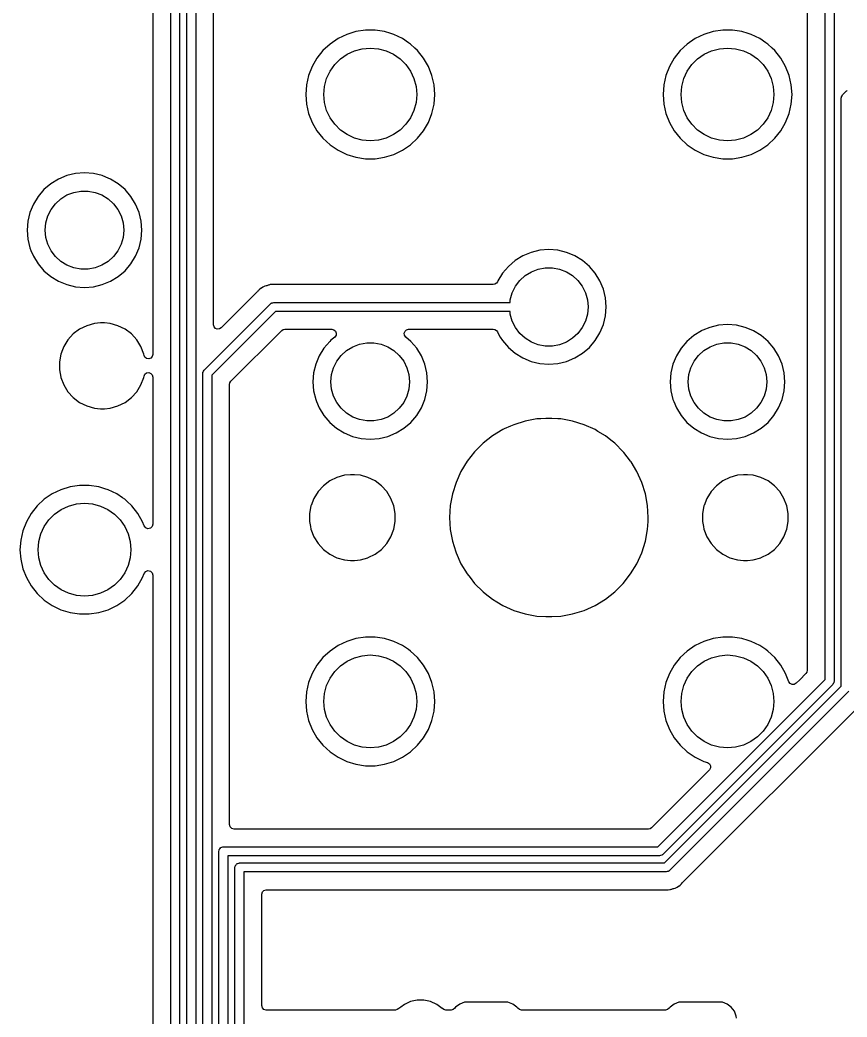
# Model space of a CAD drawing. Extents: x 79.4 to 173.9, y -124.3 to -35.
# Drawn here: x 127.59 to 150.74, y -95.75 to -67.82 of the extents above; entities that cross this region are included whole.
import ezdxf

# ---------------------------------------------------------------- set-up
doc = ezdxf.new("R2010")
doc.units = 0
doc.layers.add('BLACK', color=7, linetype='CONTINUOUS')

msp = doc.modelspace()

# ---------------------------------------------------------------- linework, layer by layer
at = {"layer": 'BLACK', "linetype": 'CONTINUOUS'}
for p, q in [((131.805, -96.6382), (131.805, -42.59)), ((132.055, -42.6418), (132.055, -96.69)), ((149.624, -53.4153), (149.624, -86.0396)), ((150.125, -86.2983), (150.125, -53.38)), ((150.375, -53.4318), (150.375, -86.3501)), ((132.255, -96.8246), (132.255, -60.46)), ((132.505, -60.5118), (132.505, -96.8764)), ((133.005, -69.91), (133.005, -64.8712)), ((131.304, -66.3707), (131.304, -77.1947)), ((137.257, -68.1095), (136.99, -68.1497)), ((137.527, -68.1095), (137.257, -68.1095)), ((137.794, -68.1497), (137.527, -68.1095)), ((147.257, -68.1095), (146.99, -68.1497)), ((147.527, -68.1095), (147.257, -68.1095)), ((147.794, -68.1497), (147.527, -68.1095)), ((136.489, -68.3463), (136.266, -68.4984)), ((136.732, -68.2293), (136.489, -68.3463)), ((136.99, -68.1497), (136.732, -68.2293)), ((137.972, -68.2047), (137.794, -68.1497)), ((138.052, -68.2293), (137.972, -68.2047)), ((138.295, -68.3463), (138.052, -68.2293)), ((138.46, -68.4591), (138.295, -68.3463)), ((146.489, -68.3463), (146.266, -68.4984)), ((146.732, -68.2293), (146.489, -68.3463)), ((146.99, -68.1497), (146.732, -68.2293)), ((147.972, -68.2047), (147.794, -68.1497)), ((148.052, -68.2293), (147.972, -68.2047)), ((148.295, -68.3463), (148.052, -68.2293)), ((148.46, -68.4591), (148.295, -68.3463)), ((136.068, -68.6819), (135.9, -68.8929)), ((136.266, -68.4984), (136.068, -68.6819)), ((136.742, -68.7842), (136.947, -68.6884)), ((136.947, -68.6884), (137.166, -68.6298)), ((137.166, -68.6298), (137.392, -68.61)), ((137.392, -68.61), (137.618, -68.6298)), ((137.618, -68.6298), (137.837, -68.6884)), ((137.837, -68.6884), (138.042, -68.7842)), ((138.518, -68.4984), (138.46, -68.4591)), ((138.639, -68.6112), (138.518, -68.4984)), ((138.716, -68.6819), (138.639, -68.6112)), ((138.884, -68.8929), (138.716, -68.6819)), ((146.068, -68.6819), (145.9, -68.8929)), ((146.266, -68.4984), (146.068, -68.6819)), ((146.742, -68.7842), (146.947, -68.6884)), ((146.947, -68.6884), (147.166, -68.6298)), ((147.166, -68.6298), (147.392, -68.61)), ((147.392, -68.61), (147.618, -68.6298)), ((147.618, -68.6298), (147.837, -68.6884)), ((147.837, -68.6884), (148.042, -68.7842)), ((148.518, -68.4984), (148.46, -68.4591)), ((148.639, -68.6112), (148.518, -68.4984)), ((148.716, -68.6819), (148.639, -68.6112)), ((148.884, -68.8929), (148.716, -68.6819)), ((135.9, -68.8929), (135.765, -69.1266)), ((136.396, -69.0744), (136.556, -68.9141)), ((136.556, -68.9141), (136.742, -68.7842)), ((138.042, -68.7842), (138.228, -68.9141)), ((138.228, -68.9141), (138.388, -69.0744)), ((139.019, -69.1266), (138.884, -68.8929)), ((145.9, -68.8929), (145.765, -69.1266)), ((146.396, -69.0744), (146.556, -68.9141)), ((146.556, -68.9141), (146.742, -68.7842)), ((148.042, -68.7842), (148.228, -68.9141)), ((148.228, -68.9141), (148.388, -69.0744)), ((149.019, -69.1266), (148.884, -68.8929)), ((135.765, -69.1266), (135.667, -69.3778)), ((136.17, -69.4654), (136.266, -69.26)), ((136.266, -69.26), (136.396, -69.0744)), ((138.388, -69.0744), (138.518, -69.26)), ((138.518, -69.26), (138.614, -69.4654)), ((139.117, -69.3778), (139.019, -69.1266)), ((145.765, -69.1266), (145.667, -69.3778)), ((146.17, -69.4654), (146.266, -69.26)), ((146.266, -69.26), (146.396, -69.0744)), ((148.388, -69.0744), (148.518, -69.26)), ((148.518, -69.26), (148.614, -69.4654)), ((149.117, -69.3778), (149.019, -69.1266)), ((135.667, -69.3778), (135.607, -69.6409)), ((136.112, -69.6843), (136.17, -69.4654)), ((138.614, -69.4654), (138.672, -69.6843)), ((139.177, -69.6409), (139.117, -69.3778)), ((145.667, -69.3778), (145.607, -69.6409)), ((146.112, -69.6843), (146.17, -69.4654)), ((148.614, -69.4654), (148.672, -69.6843)), ((149.177, -69.6409), (149.117, -69.3778)), ((135.607, -69.6409), (135.586, -69.91)), ((136.092, -69.91), (136.112, -69.6843)), ((138.672, -69.6843), (138.692, -69.91)), ((139.198, -69.91), (139.177, -69.6409)), ((145.607, -69.6409), (145.586, -69.91)), ((146.092, -69.91), (146.112, -69.6843)), ((148.672, -69.6843), (148.692, -69.91)), ((149.198, -69.91), (149.177, -69.6409)), ((150.612, -69.9216), (150.712, -69.8216)), ((150.712, -69.8216), (150.729, -69.8082)), ((150.729, -69.8082), (150.732, -69.8048)), ((150.732, -69.8048), (150.735, -69.8041)), ((150.735, -69.8041), (150.74, -69.8003)), ((133.005, -76.3605), (133.005, -69.91)), ((135.586, -69.91), (135.607, -70.1791)), ((136.112, -70.1357), (136.092, -69.91)), ((138.692, -69.91), (138.672, -70.1357)), ((139.177, -70.1791), (139.198, -69.91)), ((145.586, -69.91), (145.607, -70.1791)), ((146.112, -70.1357), (146.092, -69.91)), ((148.692, -69.91), (148.672, -70.1357)), ((149.177, -70.1791), (149.198, -69.91)), ((150.575, -70.01), (150.578, -69.9879)), ((150.575, -86.4847), (150.575, -70.01)), ((150.578, -69.9834), (150.579, -69.981)), ((150.578, -69.9879), (150.578, -69.9834)), ((150.579, -69.981), (150.58, -69.9748)), ((150.58, -69.9748), (150.597, -69.9488)), ((150.597, -69.9488), (150.612, -69.9216)), ((135.607, -70.1791), (135.637, -70.3112)), ((135.637, -70.3112), (135.667, -70.4422)), ((136.17, -70.3546), (136.112, -70.1357)), ((136.266, -70.56), (136.17, -70.3546)), ((138.614, -70.3546), (138.518, -70.56)), ((138.672, -70.1357), (138.614, -70.3546)), ((139.117, -70.4422), (139.177, -70.1791)), ((145.607, -70.1791), (145.637, -70.3112)), ((145.637, -70.3112), (145.667, -70.4422)), ((146.17, -70.3546), (146.112, -70.1357)), ((146.266, -70.56), (146.17, -70.3546)), ((148.614, -70.3546), (148.518, -70.56)), ((148.672, -70.1357), (148.614, -70.3546)), ((149.117, -70.4422), (149.177, -70.1791)), ((135.667, -70.4422), (135.765, -70.6934)), ((136.396, -70.7456), (136.266, -70.56)), ((138.518, -70.56), (138.388, -70.7456)), ((139.019, -70.6934), (139.117, -70.4422)), ((145.667, -70.4422), (145.765, -70.6934)), ((146.396, -70.7456), (146.266, -70.56)), ((148.518, -70.56), (148.388, -70.7456)), ((149.019, -70.6934), (149.117, -70.4422)), ((135.765, -70.6934), (135.9, -70.9271)), ((135.9, -70.9271), (136.068, -71.1381)), ((136.556, -70.9059), (136.396, -70.7456)), ((136.742, -71.0358), (136.556, -70.9059)), ((138.228, -70.9059), (138.042, -71.0358)), ((138.388, -70.7456), (138.228, -70.9059)), ((138.716, -71.1381), (138.884, -70.9271)), ((138.884, -70.9271), (139.019, -70.6934)), ((145.765, -70.6934), (145.9, -70.9271)), ((145.9, -70.9271), (146.068, -71.1381)), ((146.556, -70.9059), (146.396, -70.7456)), ((146.742, -71.0358), (146.556, -70.9059)), ((148.228, -70.9059), (148.042, -71.0358)), ((148.388, -70.7456), (148.228, -70.9059)), ((148.716, -71.1381), (148.884, -70.9271)), ((148.884, -70.9271), (149.019, -70.6934)), ((136.068, -71.1381), (136.266, -71.3216)), ((136.947, -71.1316), (136.742, -71.0358)), ((137.166, -71.1902), (136.947, -71.1316)), ((137.392, -71.21), (137.166, -71.1902)), ((137.618, -71.1902), (137.392, -71.21)), ((137.837, -71.1316), (137.618, -71.1902)), ((138.042, -71.0358), (137.837, -71.1316)), ((138.518, -71.3216), (138.716, -71.1381)), ((146.068, -71.1381), (146.266, -71.3216)), ((146.947, -71.1316), (146.742, -71.0358)), ((147.166, -71.1902), (146.947, -71.1316)), ((147.392, -71.21), (147.166, -71.1902)), ((147.618, -71.1902), (147.392, -71.21)), ((147.837, -71.1316), (147.618, -71.1902)), ((148.042, -71.0358), (147.837, -71.1316)), ((148.518, -71.3216), (148.716, -71.1381)), ((136.266, -71.3216), (136.489, -71.4737)), ((136.489, -71.4737), (136.732, -71.5907)), ((138.052, -71.5907), (138.295, -71.4737)), ((138.295, -71.4737), (138.518, -71.3216)), ((146.266, -71.3216), (146.489, -71.4737)), ((146.489, -71.4737), (146.732, -71.5907)), ((148.052, -71.5907), (148.295, -71.4737)), ((148.295, -71.4737), (148.518, -71.3216)), ((136.732, -71.5907), (136.99, -71.6703)), ((136.99, -71.6703), (137.257, -71.7105)), ((137.257, -71.7105), (137.527, -71.7105)), ((137.527, -71.7105), (137.794, -71.6703)), ((137.794, -71.6703), (138.052, -71.5907)), ((146.732, -71.5907), (146.99, -71.6703)), ((146.99, -71.6703), (147.257, -71.7105)), ((147.257, -71.7105), (147.527, -71.7105)), ((147.527, -71.7105), (147.794, -71.6703)), ((147.794, -71.6703), (148.052, -71.5907)), ((128.663, -72.2795), (128.448, -72.4112)), ((128.896, -72.1831), (128.663, -72.2795)), ((129.141, -72.1243), (128.896, -72.1831)), ((129.392, -72.1046), (129.141, -72.1243)), ((129.643, -72.1243), (129.392, -72.1046)), ((129.888, -72.1831), (129.643, -72.1243)), ((129.992, -72.2263), (129.888, -72.1831)), ((130.121, -72.2795), (129.992, -72.2263)), ((130.336, -72.4112), (130.121, -72.2795)), ((128.257, -72.5748), (128.093, -72.7663)), ((128.448, -72.4112), (128.257, -72.5748)), ((129.091, -72.652), (129.291, -72.6147)), ((129.291, -72.6147), (129.493, -72.6147)), ((129.493, -72.6147), (129.693, -72.652)), ((130.527, -72.5748), (130.336, -72.4112)), ((130.691, -72.7663), (130.527, -72.5748)), ((128.093, -72.7663), (127.962, -72.9811)), ((128.579, -72.9689), (128.729, -72.8322)), ((128.729, -72.8322), (128.902, -72.7253)), ((128.902, -72.7253), (129.091, -72.652)), ((129.693, -72.652), (129.882, -72.7253)), ((129.882, -72.7253), (130.055, -72.8322)), ((130.055, -72.8322), (130.205, -72.9689)), ((130.822, -72.9811), (130.691, -72.7663)), ((127.962, -72.9811), (127.865, -73.2139)), ((128.366, -73.3126), (128.457, -73.1309)), ((128.457, -73.1309), (128.579, -72.9689)), ((130.205, -72.9689), (130.327, -73.1309)), ((130.327, -73.1309), (130.418, -73.3126)), ((130.919, -73.2139), (130.822, -72.9811)), ((127.865, -73.2139), (127.806, -73.4588)), ((128.311, -73.5079), (128.366, -73.3126)), ((130.418, -73.3126), (130.473, -73.5079)), ((130.978, -73.4589), (130.919, -73.2139)), ((127.806, -73.4588), (127.787, -73.71)), ((127.787, -73.71), (127.806, -73.9611)), ((128.292, -73.71), (128.311, -73.5079)), ((128.311, -73.9121), (128.292, -73.71)), ((130.473, -73.5079), (130.492, -73.71)), ((130.492, -73.71), (130.473, -73.9121)), ((130.997, -73.71), (130.978, -73.4589)), ((130.978, -73.9611), (130.997, -73.71)), ((127.806, -73.9611), (127.865, -74.2061)), ((128.366, -74.1074), (128.311, -73.9121)), ((130.473, -73.9121), (130.418, -74.1074)), ((130.919, -74.2061), (130.978, -73.9611)), ((127.865, -74.2061), (127.895, -74.2793)), ((127.895, -74.2793), (127.962, -74.4389)), ((128.457, -74.2891), (128.366, -74.1074)), ((128.579, -74.4511), (128.457, -74.2891)), ((130.327, -74.2891), (130.205, -74.4511)), ((130.418, -74.1074), (130.327, -74.2891)), ((130.822, -74.4389), (130.919, -74.2061)), ((142.141, -74.2743), (141.896, -74.3331)), ((142.392, -74.2546), (142.141, -74.2743)), ((142.643, -74.2743), (142.392, -74.2546)), ((142.888, -74.3331), (142.643, -74.2743)), ((127.962, -74.4389), (128.093, -74.6537)), ((128.729, -74.5878), (128.579, -74.4511)), ((130.205, -74.4511), (130.055, -74.5878)), ((130.691, -74.6537), (130.822, -74.4389)), ((141.448, -74.5612), (141.257, -74.7248)), ((141.663, -74.4295), (141.448, -74.5612)), ((141.896, -74.3331), (141.663, -74.4295)), ((143.004, -74.3813), (142.888, -74.3331)), ((143.121, -74.4295), (143.004, -74.3813)), ((143.336, -74.5612), (143.121, -74.4295)), ((143.527, -74.7248), (143.336, -74.5612)), ((128.093, -74.6537), (128.257, -74.8452)), ((128.257, -74.8452), (128.448, -75.0088)), ((128.902, -74.6947), (128.729, -74.5878)), ((129.091, -74.768), (128.902, -74.6947)), ((129.291, -74.8053), (129.091, -74.768)), ((129.493, -74.8053), (129.291, -74.8053)), ((129.693, -74.768), (129.493, -74.8053)), ((129.882, -74.6947), (129.693, -74.768)), ((130.055, -74.5878), (129.882, -74.6947)), ((130.336, -75.0088), (130.527, -74.8452)), ((130.527, -74.8452), (130.691, -74.6537)), ((141.257, -74.7248), (141.093, -74.9163)), ((141.902, -74.8753), (142.091, -74.802)), ((142.091, -74.802), (142.291, -74.7647)), ((142.291, -74.7647), (142.493, -74.7647)), ((142.493, -74.7647), (142.693, -74.802)), ((142.693, -74.802), (142.882, -74.8753)), ((143.691, -74.9163), (143.527, -74.7248)), ((128.448, -75.0088), (128.663, -75.1405)), ((130.121, -75.1405), (130.336, -75.0088)), ((141.093, -74.9163), (140.962, -75.1311)), ((141.457, -75.2809), (141.579, -75.1189)), ((141.579, -75.1189), (141.729, -74.9822)), ((141.729, -74.9822), (141.902, -74.8753)), ((142.882, -74.8753), (143.055, -74.9822)), ((143.055, -74.9822), (143.205, -75.1189)), ((143.205, -75.1189), (143.327, -75.2809)), ((143.822, -75.1311), (143.691, -74.9163)), ((128.663, -75.1405), (128.896, -75.2369)), ((128.896, -75.2369), (129.141, -75.2957)), ((129.141, -75.2957), (129.392, -75.3154)), ((129.392, -75.3154), (129.643, -75.2957)), ((129.643, -75.2957), (129.888, -75.2369)), ((129.888, -75.2369), (130.121, -75.1405)), ((134.258, -75.4004), (134.231, -75.4341)), ((134.275, -75.3886), (134.258, -75.4004)), ((134.289, -75.376), (134.275, -75.3886)), ((134.304, -75.3618), (134.289, -75.376)), ((134.341, -75.3396), (134.304, -75.3618)), ((134.351, -75.3332), (134.341, -75.3396)), ((134.386, -75.3075), (134.351, -75.3332)), ((134.405, -75.3001), (134.386, -75.3075)), ((134.422, -75.2916), (134.405, -75.3001)), ((134.44, -75.2814), (134.422, -75.2916)), ((134.482, -75.2692), (134.44, -75.2814)), ((134.493, -75.2654), (134.482, -75.2692)), ((134.533, -75.2493), (134.493, -75.2654)), ((134.553, -75.2468), (134.533, -75.2493)), ((134.572, -75.2429), (134.553, -75.2468)), ((134.591, -75.2373), (134.572, -75.2429)), ((134.635, -75.2359), (134.591, -75.2373)), ((134.647, -75.235), (134.635, -75.2359)), ((134.651, -75.2345), (134.647, -75.235)), ((134.678, -75.2345), (134.651, -75.2345)), ((134.682, -75.2344), (134.678, -75.2345)), ((134.752, -75.2322), (134.682, -75.2344)), ((134.773, -75.2345), (134.752, -75.2322)), ((140.836, -75.2345), (134.773, -75.2345)), ((140.883, -75.2251), (140.836, -75.2345)), ((140.924, -75.1982), (140.883, -75.2251)), ((140.95, -75.158), (140.924, -75.1982)), ((140.962, -75.1311), (140.95, -75.158)), ((141.366, -75.4626), (141.457, -75.2809)), ((143.327, -75.2809), (143.418, -75.4626)), ((143.919, -75.3639), (143.822, -75.1311)), ((143.978, -75.6089), (143.919, -75.3639)), ((134.223, -75.4427), (133.217, -76.4482)), ((134.231, -75.4341), (134.223, -75.4427)), ((141.304, -75.735), (141.311, -75.6579)), ((141.311, -75.6579), (141.366, -75.4626)), ((143.418, -75.4626), (143.473, -75.6579)), ((143.473, -75.6579), (143.492, -75.86)), ((143.997, -75.86), (143.978, -75.6089)), ((132.742, -77.6316), (134.602, -75.7716)), ((134.602, -75.7716), (134.619, -75.7582)), ((134.619, -75.7582), (134.622, -75.7548)), ((134.622, -75.7548), (134.625, -75.7541)), ((134.625, -75.7541), (134.63, -75.7503)), ((134.63, -75.7503), (134.66, -75.7437)), ((134.66, -75.7437), (134.69, -75.735)), ((134.69, -75.735), (141.304, -75.735)), ((143.492, -75.86), (143.473, -76.0621)), ((143.978, -76.1111), (143.997, -75.86)), ((134.742, -75.985), (132.955, -77.7718)), ((141.304, -75.985), (134.742, -75.985)), ((141.311, -76.0621), (141.304, -75.985)), ((141.366, -76.2574), (141.311, -76.0621)), ((143.473, -76.0621), (143.418, -76.2574)), ((143.919, -76.3561), (143.978, -76.1111)), ((129.257, -76.4849), (129.08, -76.619)), ((129.456, -76.3858), (129.257, -76.4849)), ((129.67, -76.3249), (129.456, -76.3858)), ((129.836, -76.3095), (129.67, -76.3249)), ((129.948, -76.3095), (129.836, -76.3095)), ((129.836, -76.3095), (129.836, -76.3095)), ((130.114, -76.3249), (129.948, -76.3095)), ((129.948, -76.3095), (129.948, -76.3095)), ((130.328, -76.3858), (130.114, -76.3249)), ((130.527, -76.4849), (130.328, -76.3858)), ((130.704, -76.619), (130.527, -76.4849)), ((133.019, -76.4168), (133.005, -76.3605)), ((133.057, -76.4609), (133.019, -76.4168)), ((133.11, -76.483), (133.057, -76.4609)), ((133.168, -76.4785), (133.11, -76.483)), ((133.217, -76.4482), (133.168, -76.4785)), ((133.492, -77.9428), (134.913, -76.5218)), ((134.913, -76.5218), (134.953, -76.4949)), ((134.953, -76.4949), (135, -76.4855)), ((135, -76.4855), (136.318, -76.4855)), ((136.318, -76.4855), (136.376, -76.4999)), ((136.376, -76.4999), (136.42, -76.5398)), ((138.364, -76.5398), (138.408, -76.4999)), ((138.408, -76.4999), (138.466, -76.4855)), ((138.466, -76.4855), (140.836, -76.4855)), ((140.836, -76.4855), (140.883, -76.4949)), ((140.883, -76.4949), (140.924, -76.5218)), ((140.924, -76.5218), (140.95, -76.562)), ((141.457, -76.4391), (141.366, -76.2574)), ((141.579, -76.6011), (141.457, -76.4391)), ((143.327, -76.4391), (143.205, -76.6011)), ((143.418, -76.2574), (143.327, -76.4391)), ((143.822, -76.5889), (143.919, -76.3561)), ((146.677, -76.524), (146.663, -76.5295)), ((146.697, -76.5154), (146.677, -76.524)), ((146.896, -76.4331), (146.697, -76.5154)), ((147.141, -76.3743), (146.896, -76.4331)), ((147.392, -76.3546), (147.141, -76.3743)), ((147.643, -76.3743), (147.392, -76.3546)), ((147.888, -76.4331), (147.643, -76.3743)), ((148.004, -76.4813), (147.888, -76.4331)), ((148.121, -76.5295), (148.004, -76.4813)), ((128.93, -76.7834), (128.813, -76.9726)), ((129.08, -76.619), (128.93, -76.7834)), ((130.854, -76.7834), (130.704, -76.619)), ((130.971, -76.9726), (130.854, -76.7834)), ((136.29, -76.796), (136.257, -76.8248)), ((136.398, -76.7038), (136.29, -76.796)), ((136.433, -76.6551), (136.398, -76.7038)), ((136.42, -76.5398), (136.441, -76.5959)), ((136.441, -76.5959), (136.433, -76.6551)), ((138.343, -76.5959), (138.364, -76.5398)), ((138.351, -76.6551), (138.343, -76.5959)), ((138.386, -76.7038), (138.351, -76.6551)), ((138.527, -76.8248), (138.386, -76.7038)), ((140.95, -76.562), (140.962, -76.5889)), ((140.962, -76.5889), (141.032, -76.7038)), ((141.032, -76.7038), (141.093, -76.8037)), ((141.093, -76.8037), (141.257, -76.9952)), ((141.729, -76.7378), (141.579, -76.6011)), ((141.902, -76.8447), (141.729, -76.7378)), ((143.055, -76.7378), (142.882, -76.8447)), ((143.205, -76.6011), (143.055, -76.7378)), ((143.527, -76.9952), (143.691, -76.8037)), ((143.691, -76.8037), (143.822, -76.5889)), ((146.448, -76.6612), (146.257, -76.8248)), ((146.663, -76.5295), (146.448, -76.6612)), ((148.336, -76.6612), (148.121, -76.5295)), ((148.527, -76.8248), (148.336, -76.6612)), ((128.779, -77.0594), (128.732, -77.1801)), ((128.813, -76.9726), (128.779, -77.0594)), ((131.052, -77.1801), (130.971, -76.9726)), ((130.971, -76.9726), (130.971, -76.9726)), ((136.093, -77.0163), (135.962, -77.2311)), ((136.257, -76.8248), (136.093, -77.0163)), ((136.579, -77.2189), (136.729, -77.0822)), ((136.729, -77.0822), (136.902, -76.9753)), ((136.902, -76.9753), (137.091, -76.902)), ((137.091, -76.902), (137.291, -76.8647)), ((137.291, -76.8647), (137.493, -76.8647)), ((137.493, -76.8647), (137.693, -76.902)), ((137.693, -76.902), (137.882, -76.9753)), ((137.882, -76.9753), (138.055, -77.0822)), ((138.055, -77.0822), (138.205, -77.2189)), ((138.691, -77.0163), (138.527, -76.8248)), ((138.822, -77.2311), (138.691, -77.0163)), ((141.257, -76.9952), (141.448, -77.1588)), ((142.091, -76.918), (141.902, -76.8447)), ((142.291, -76.9553), (142.091, -76.918)), ((142.493, -76.9553), (142.291, -76.9553)), ((142.693, -76.918), (142.493, -76.9553)), ((142.882, -76.8447), (142.693, -76.918)), ((143.336, -77.1588), (143.527, -76.9952)), ((146.093, -77.0163), (145.962, -77.2311)), ((146.257, -76.8248), (146.093, -77.0163)), ((146.579, -77.2189), (146.729, -77.0822)), ((146.729, -77.0822), (146.902, -76.9753)), ((146.902, -76.9753), (147.091, -76.902)), ((147.091, -76.902), (147.291, -76.8647)), ((147.291, -76.8647), (147.493, -76.8647)), ((147.493, -76.8647), (147.693, -76.902)), ((147.693, -76.902), (147.882, -76.9753)), ((147.882, -76.9753), (148.055, -77.0822)), ((148.055, -77.0822), (148.205, -77.2189)), ((148.691, -77.0163), (148.527, -76.8248)), ((148.822, -77.2311), (148.691, -77.0163)), ((128.732, -77.1801), (128.691, -77.3988)), ((131.059, -77.2175), (131.052, -77.1801)), ((131.084, -77.2724), (131.059, -77.2175)), ((131.132, -77.3089), (131.084, -77.2724)), ((131.192, -77.3182), (131.132, -77.3089)), ((131.249, -77.2981), (131.192, -77.3182)), ((131.29, -77.2534), (131.249, -77.2981)), ((131.304, -77.1947), (131.29, -77.2534)), ((135.962, -77.2311), (135.865, -77.4639)), ((136.457, -77.3809), (136.579, -77.2189)), ((138.205, -77.2189), (138.327, -77.3809)), ((138.919, -77.4639), (138.822, -77.2311)), ((141.448, -77.1588), (141.663, -77.2905)), ((141.663, -77.2905), (141.896, -77.3869)), ((142.888, -77.3869), (143.121, -77.2905)), ((143.121, -77.2905), (143.336, -77.1588)), ((145.962, -77.2311), (145.865, -77.4639)), ((146.457, -77.3809), (146.579, -77.2189)), ((148.205, -77.2189), (148.327, -77.3809)), ((148.919, -77.4639), (148.822, -77.2311)), ((128.691, -77.3988), (128.691, -77.6212)), ((128.691, -77.6212), (128.73, -77.8253)), ((132.727, -77.6588), (132.742, -77.6316)), ((135.865, -77.4639), (135.806, -77.7088)), ((136.311, -77.7579), (136.366, -77.5626)), ((136.366, -77.5626), (136.457, -77.3809)), ((138.327, -77.3809), (138.418, -77.5626)), ((138.418, -77.5626), (138.473, -77.7579)), ((138.978, -77.7089), (138.919, -77.4639)), ((141.896, -77.3869), (142.141, -77.4457)), ((142.141, -77.4457), (142.392, -77.4654)), ((142.392, -77.4654), (142.643, -77.4457)), ((142.643, -77.4457), (142.888, -77.3869)), ((145.865, -77.4639), (145.806, -77.7088)), ((146.311, -77.7579), (146.366, -77.5626)), ((146.366, -77.5626), (146.457, -77.3809)), ((148.327, -77.3809), (148.418, -77.5626)), ((148.418, -77.5626), (148.473, -77.7579)), ((148.978, -77.7089), (148.919, -77.4639)), ((128.73, -77.8253), (128.732, -77.8399)), ((128.732, -77.8399), (128.813, -78.0474)), ((130.971, -78.0474), (131.052, -77.8399)), ((131.052, -77.8399), (131.059, -77.8025)), ((131.059, -77.8025), (131.084, -77.7476)), ((131.084, -77.7476), (131.132, -77.7111)), ((131.132, -77.7111), (131.192, -77.7018)), ((131.192, -77.7018), (131.249, -77.7219)), ((131.249, -77.7219), (131.29, -77.7666)), ((131.29, -77.7666), (131.304, -77.8253)), ((131.304, -77.8253), (131.304, -81.9493)), ((132.705, -77.72), (132.708, -77.6979)), ((132.705, -97.011), (132.705, -77.72)), ((132.708, -77.6934), (132.709, -77.691)), ((132.708, -77.6979), (132.708, -77.6934)), ((132.709, -77.691), (132.71, -77.6848)), ((132.71, -77.6848), (132.727, -77.6588)), ((132.955, -77.7718), (132.955, -97.0628)), ((135.806, -77.7088), (135.787, -77.96)), ((136.292, -77.96), (136.311, -77.7579)), ((138.473, -77.7579), (138.492, -77.96)), ((138.997, -77.96), (138.978, -77.7089)), ((145.806, -77.7088), (145.787, -77.96)), ((146.292, -77.96), (146.311, -77.7579)), ((148.473, -77.7579), (148.492, -77.96)), ((148.997, -77.96), (148.978, -77.7089)), ((128.813, -78.0474), (128.93, -78.2366)), ((130.854, -78.2366), (130.971, -78.0474)), ((133.456, -78.0305), (133.465, -77.983)), ((133.456, -81.8712), (133.456, -78.0305)), ((133.465, -77.983), (133.492, -77.9428)), ((135.787, -77.96), (135.806, -78.2111)), ((136.311, -78.1621), (136.292, -77.96)), ((136.366, -78.3574), (136.311, -78.1621)), ((138.473, -78.1621), (138.418, -78.3574)), ((138.492, -77.96), (138.473, -78.1621)), ((138.978, -78.2111), (138.997, -77.96)), ((145.787, -77.96), (145.806, -78.2111)), ((146.311, -78.1621), (146.292, -77.96)), ((146.366, -78.3574), (146.311, -78.1621)), ((148.473, -78.1621), (148.418, -78.3574)), ((148.492, -77.96), (148.473, -78.1621)), ((148.978, -78.2111), (148.997, -77.96)), ((128.93, -78.2366), (129.08, -78.401)), ((129.08, -78.401), (129.257, -78.5351)), ((130.527, -78.5351), (130.704, -78.401)), ((130.704, -78.401), (130.854, -78.2366)), ((135.806, -78.2111), (135.865, -78.4561)), ((135.865, -78.4561), (135.887, -78.5098)), ((136.457, -78.5391), (136.366, -78.3574)), ((138.418, -78.3574), (138.327, -78.5391)), ((138.822, -78.6889), (138.919, -78.4561)), ((138.919, -78.4561), (138.978, -78.2111)), ((145.806, -78.2111), (145.865, -78.4561)), ((145.865, -78.4561), (145.887, -78.5098)), ((146.457, -78.5391), (146.366, -78.3574)), ((148.418, -78.3574), (148.327, -78.5391)), ((148.822, -78.6889), (148.919, -78.4561)), ((148.919, -78.4561), (148.978, -78.2111)), ((129.257, -78.5351), (129.456, -78.6342)), ((129.456, -78.6342), (129.67, -78.6951)), ((129.67, -78.6951), (129.836, -78.7105)), ((129.836, -78.7105), (129.836, -78.7105)), ((129.836, -78.7105), (129.948, -78.7105)), ((129.948, -78.7105), (130.114, -78.6951)), ((129.948, -78.7105), (129.948, -78.7105)), ((130.114, -78.6951), (130.328, -78.6342)), ((130.328, -78.6342), (130.43, -78.5831)), ((130.43, -78.5831), (130.527, -78.5351)), ((135.887, -78.5098), (135.962, -78.6889)), ((135.962, -78.6889), (136.093, -78.9037)), ((136.579, -78.7011), (136.457, -78.5391)), ((136.729, -78.8378), (136.579, -78.7011)), ((138.205, -78.7011), (138.055, -78.8378)), ((138.327, -78.5391), (138.205, -78.7011)), ((138.691, -78.9037), (138.822, -78.6889)), ((145.887, -78.5098), (145.962, -78.6889)), ((145.962, -78.6889), (146.093, -78.9037)), ((146.579, -78.7011), (146.457, -78.5391)), ((146.729, -78.8378), (146.579, -78.7011)), ((148.205, -78.7011), (148.055, -78.8378)), ((148.327, -78.5391), (148.205, -78.7011)), ((148.691, -78.9037), (148.822, -78.6889)), ((136.093, -78.9037), (136.257, -79.0952)), ((136.902, -78.9447), (136.729, -78.8378)), ((137.091, -79.018), (136.902, -78.9447)), ((137.291, -79.0553), (137.091, -79.018)), ((137.693, -79.018), (137.493, -79.0553)), ((137.882, -78.9447), (137.693, -79.018)), ((138.055, -78.8378), (137.882, -78.9447)), ((138.527, -79.0952), (138.691, -78.9037)), ((142.057, -78.9997), (141.727, -79.0602)), ((142.165, -78.9932), (142.057, -78.9997)), ((142.308, -78.9845), (142.165, -78.9932)), ((142.476, -78.9845), (142.308, -78.9845)), ((142.643, -78.9946), (142.476, -78.9845)), ((142.727, -78.9997), (142.643, -78.9946)), ((143.057, -79.0602), (142.727, -78.9997)), ((146.093, -78.9037), (146.257, -79.0952)), ((146.902, -78.9447), (146.729, -78.8378)), ((147.091, -79.018), (146.902, -78.9447)), ((147.291, -79.0553), (147.091, -79.018)), ((147.693, -79.018), (147.493, -79.0553)), ((147.882, -78.9447), (147.693, -79.018)), ((148.055, -78.8378), (147.882, -78.9447)), ((148.527, -79.0952), (148.691, -78.9037)), ((136.257, -79.0952), (136.448, -79.2588)), ((136.448, -79.2588), (136.663, -79.3905)), ((137.493, -79.0553), (137.291, -79.0553)), ((138.121, -79.3905), (138.336, -79.2588)), ((138.336, -79.2588), (138.527, -79.0952)), ((141.1, -79.2979), (140.812, -79.4716)), ((141.141, -79.2793), (141.1, -79.2979)), ((141.318, -79.1997), (141.141, -79.2793)), ((141.406, -79.1601), (141.318, -79.1997)), ((141.727, -79.0602), (141.406, -79.1601)), ((143.378, -79.1601), (143.057, -79.0602)), ((143.684, -79.2979), (143.378, -79.1601)), ((143.378, -79.1601), (143.378, -79.1601)), ((143.378, -79.1601), (143.378, -79.1601)), ((143.766, -79.3472), (143.684, -79.2979)), ((146.257, -79.0952), (146.448, -79.2588)), ((146.448, -79.2588), (146.663, -79.3905)), ((147.493, -79.0553), (147.291, -79.0553)), ((148.121, -79.3905), (148.336, -79.2588)), ((148.336, -79.2588), (148.527, -79.0952)), ((136.663, -79.3905), (136.896, -79.4869)), ((136.896, -79.4869), (137.141, -79.5457)), ((137.141, -79.5457), (137.392, -79.5654)), ((137.392, -79.5654), (137.643, -79.5457)), ((137.643, -79.5457), (137.888, -79.4869)), ((137.888, -79.4869), (138.121, -79.3905)), ((140.812, -79.4716), (140.548, -79.6787)), ((143.972, -79.4716), (143.766, -79.3472)), ((144.124, -79.5913), (143.972, -79.4716)), ((144.236, -79.6787), (144.124, -79.5913)), ((146.663, -79.3905), (146.896, -79.4869)), ((146.896, -79.4869), (147.141, -79.5457)), ((147.141, -79.5457), (147.392, -79.5654)), ((147.392, -79.5654), (147.643, -79.5457)), ((147.643, -79.5457), (147.888, -79.4869)), ((147.888, -79.4869), (148.121, -79.3905)), ((140.548, -79.6787), (140.311, -79.9161)), ((144.473, -79.9161), (144.236, -79.6787)), ((140.311, -79.9161), (140.104, -80.1805)), ((144.494, -79.9429), (144.473, -79.9161)), ((144.68, -80.1805), (144.494, -79.9429)), ((140.104, -80.1805), (139.93, -80.4678)), ((144.691, -80.1978), (144.68, -80.1805)), ((144.854, -80.4678), (144.691, -80.1978)), ((136.456, -80.6358), (136.257, -80.7349)), ((136.67, -80.5749), (136.456, -80.6358)), ((136.836, -80.5595), (136.67, -80.5749)), ((136.948, -80.5595), (136.836, -80.5595)), ((136.836, -80.5595), (136.836, -80.5595)), ((137.114, -80.5749), (136.948, -80.5595)), ((136.948, -80.5595), (136.948, -80.5595)), ((137.328, -80.6358), (137.114, -80.5749)), ((137.527, -80.7349), (137.328, -80.6358)), ((139.93, -80.4678), (139.792, -80.774)), ((144.992, -80.774), (144.854, -80.4678)), ((147.456, -80.6358), (147.257, -80.7349)), ((147.67, -80.5749), (147.456, -80.6358)), ((147.836, -80.5595), (147.67, -80.5749)), ((147.948, -80.5595), (147.836, -80.5595)), ((147.836, -80.5595), (147.836, -80.5595)), ((148.114, -80.5749), (147.948, -80.5595)), ((147.948, -80.5595), (147.948, -80.5595)), ((148.328, -80.6358), (148.114, -80.5749)), ((148.527, -80.7349), (148.328, -80.6358)), ((128.732, -80.9793), (128.489, -81.0963)), ((128.99, -80.8997), (128.732, -80.9793)), ((129.257, -80.8595), (128.99, -80.8997)), ((129.527, -80.8595), (129.257, -80.8595)), ((129.794, -80.8997), (129.527, -80.8595)), ((129.966, -80.953), (129.794, -80.8997)), ((130.052, -80.9793), (129.966, -80.953)), ((130.295, -81.0963), (130.052, -80.9793)), ((136.08, -80.869), (135.93, -81.0334)), ((136.257, -80.7349), (136.08, -80.869)), ((137.704, -80.869), (137.527, -80.7349)), ((137.854, -81.0334), (137.704, -80.869)), ((139.792, -80.774), (139.692, -81.0946)), ((145.092, -81.0946), (144.992, -80.774)), ((147.08, -80.869), (146.93, -81.0334)), ((147.257, -80.7349), (147.08, -80.869)), ((148.704, -80.869), (148.527, -80.7349)), ((148.854, -81.0334), (148.704, -80.869)), ((128.266, -81.2484), (128.068, -81.4319)), ((128.489, -81.0963), (128.266, -81.2484)), ((130.46, -81.2088), (130.295, -81.0963)), ((130.518, -81.2484), (130.46, -81.2088)), ((130.577, -81.3033), (130.518, -81.2484)), ((135.813, -81.2226), (135.734, -81.4248)), ((135.93, -81.0334), (135.813, -81.2226)), ((137.971, -81.2226), (137.854, -81.0334)), ((138.052, -81.4301), (137.971, -81.2226)), ((137.971, -81.2226), (137.971, -81.2226)), ((139.692, -81.0946), (139.632, -81.4248)), ((145.152, -81.4248), (145.092, -81.0946)), ((146.813, -81.2226), (146.734, -81.4248)), ((146.93, -81.0334), (146.813, -81.2226)), ((148.971, -81.2226), (148.854, -81.0334)), ((149.052, -81.4301), (148.971, -81.2226)), ((148.971, -81.2226), (148.971, -81.2226)), ((128.068, -81.4319), (127.9, -81.6429)), ((128.556, -81.6641), (128.742, -81.5342)), ((128.742, -81.5342), (128.947, -81.4384)), ((128.947, -81.4384), (129.166, -81.3798)), ((129.166, -81.3798), (129.392, -81.36)), ((129.392, -81.36), (129.618, -81.3798)), ((129.618, -81.3798), (129.837, -81.4384)), ((129.837, -81.4384), (130.042, -81.5342)), ((130.042, -81.5342), (130.228, -81.6641)), ((130.716, -81.4319), (130.577, -81.3033)), ((130.884, -81.6429), (130.716, -81.4319)), ((135.732, -81.4301), (135.691, -81.6488)), ((135.734, -81.4248), (135.732, -81.4301)), ((138.093, -81.6488), (138.052, -81.4301)), ((139.632, -81.4248), (139.611, -81.76)), ((145.173, -81.76), (145.152, -81.4248)), ((146.732, -81.4301), (146.691, -81.6488)), ((146.734, -81.4248), (146.732, -81.4301)), ((149.093, -81.6488), (149.052, -81.4301)), ((127.9, -81.6429), (127.765, -81.8766)), ((128.266, -82.01), (128.396, -81.8244)), ((128.396, -81.8244), (128.556, -81.6641)), ((130.228, -81.6641), (130.388, -81.8244)), ((130.388, -81.8244), (130.518, -82.01)), ((131.019, -81.8766), (130.884, -81.6429)), ((135.691, -81.6488), (135.691, -81.8712)), ((138.093, -81.76), (138.093, -81.6488)), ((138.093, -81.8712), (138.093, -81.76)), ((139.611, -81.76), (139.632, -82.0952)), ((145.166, -81.8712), (145.173, -81.76)), ((146.691, -81.6488), (146.691, -81.8712)), ((149.093, -81.8712), (149.093, -81.6488)), ((127.765, -81.8766), (127.667, -82.1278)), ((128.17, -82.2154), (128.266, -82.01)), ((130.518, -82.01), (130.614, -82.2154)), ((131.065, -81.9946), (131.019, -81.8766)), ((131.106, -82.0486), (131.065, -81.9946)), ((131.169, -82.0728), (131.106, -82.0486)), ((131.236, -82.0602), (131.169, -82.0728)), ((131.286, -82.0145), (131.236, -82.0602)), ((131.304, -81.9493), (131.286, -82.0145)), ((133.456, -86.91), (133.456, -81.8712)), ((135.691, -81.8712), (135.718, -82.0145)), ((135.718, -82.0145), (135.732, -82.0899)), ((135.732, -82.0899), (135.813, -82.2974)), ((137.971, -82.2974), (138.052, -82.0899)), ((138.052, -82.0899), (138.093, -81.8712)), ((139.632, -82.0952), (139.692, -82.4254)), ((145.092, -82.4254), (145.152, -82.0952)), ((145.152, -82.0952), (145.166, -81.8712)), ((146.691, -81.8712), (146.718, -82.0145)), ((146.718, -82.0145), (146.732, -82.0899)), ((146.732, -82.0899), (146.813, -82.2974)), ((148.971, -82.2974), (149.052, -82.0899)), ((149.052, -82.0899), (149.093, -81.8712)), ((127.667, -82.1278), (127.607, -82.3909)), ((128.112, -82.4343), (128.17, -82.2154)), ((130.614, -82.2154), (130.672, -82.4343)), ((135.813, -82.2974), (135.93, -82.4866)), ((137.854, -82.4866), (137.971, -82.2974)), ((146.813, -82.2974), (146.93, -82.4866)), ((148.854, -82.4866), (148.971, -82.2974)), ((127.607, -82.3909), (127.586, -82.66)), ((127.586, -82.66), (127.607, -82.9291)), ((128.092, -82.66), (128.112, -82.4343)), ((128.112, -82.8857), (128.092, -82.66)), ((130.672, -82.4343), (130.692, -82.66)), ((130.692, -82.66), (130.672, -82.8857)), ((135.93, -82.4866), (136.08, -82.651)), ((136.08, -82.651), (136.257, -82.7851)), ((137.527, -82.7851), (137.704, -82.651)), ((137.704, -82.651), (137.854, -82.4866)), ((139.692, -82.4254), (139.784, -82.7203)), ((144.992, -82.746), (145.092, -82.4254)), ((146.93, -82.4866), (147.08, -82.651)), ((147.08, -82.651), (147.257, -82.7851)), ((148.527, -82.7851), (148.704, -82.651)), ((148.704, -82.651), (148.854, -82.4866)), ((127.607, -82.9291), (127.667, -83.1922)), ((128.17, -83.1046), (128.112, -82.8857)), ((130.672, -82.8857), (130.614, -83.1046)), ((136.257, -82.7851), (136.456, -82.8842)), ((136.456, -82.8842), (136.67, -82.9451)), ((136.67, -82.9451), (136.836, -82.9605)), ((136.948, -82.9605), (137.114, -82.9451)), ((137.114, -82.9451), (137.328, -82.8842)), ((137.328, -82.8842), (137.329, -82.8834)), ((137.329, -82.8834), (137.527, -82.7851)), ((139.784, -82.7203), (139.792, -82.746)), ((139.792, -82.746), (139.93, -83.0522)), ((144.854, -83.0522), (144.992, -82.746)), ((147.257, -82.7851), (147.456, -82.8842)), ((147.456, -82.8842), (147.67, -82.9451)), ((147.67, -82.9451), (147.836, -82.9605)), ((147.948, -82.9605), (148.114, -82.9451)), ((148.114, -82.9451), (148.328, -82.8842)), ((148.328, -82.8842), (148.329, -82.8834)), ((148.329, -82.8834), (148.527, -82.7851)), ((127.667, -83.1922), (127.765, -83.4434)), ((128.266, -83.31), (128.17, -83.1046)), ((130.614, -83.1046), (130.518, -83.31)), ((136.836, -82.9605), (136.836, -82.9605)), ((136.836, -82.9605), (136.948, -82.9605)), ((136.948, -82.9605), (136.948, -82.9605)), ((139.93, -83.0522), (139.93, -83.0522)), ((139.93, -83.0522), (140.104, -83.3395)), ((144.68, -83.3395), (144.854, -83.0522)), ((147.836, -82.9605), (147.836, -82.9605)), ((147.836, -82.9605), (147.948, -82.9605)), ((147.948, -82.9605), (147.948, -82.9605)), ((127.765, -83.4434), (127.9, -83.6771)), ((128.396, -83.4956), (128.266, -83.31)), ((128.556, -83.6559), (128.396, -83.4956)), ((130.388, -83.4956), (130.228, -83.6559)), ((130.518, -83.31), (130.388, -83.4956)), ((130.884, -83.6771), (131.019, -83.4434)), ((131.019, -83.4434), (131.065, -83.3254)), ((131.065, -83.3254), (131.106, -83.2714)), ((131.106, -83.2714), (131.169, -83.2472)), ((131.169, -83.2472), (131.236, -83.2598)), ((131.236, -83.2598), (131.286, -83.3055)), ((131.286, -83.3055), (131.304, -83.3707)), ((131.304, -83.3707), (131.304, -96.3795)), ((140.104, -83.3395), (140.185, -83.4434)), ((140.185, -83.4434), (140.311, -83.6039)), ((144.473, -83.6039), (144.68, -83.3395)), ((127.9, -83.6771), (128.068, -83.8881)), ((128.742, -83.7858), (128.556, -83.6559)), ((128.947, -83.8816), (128.742, -83.7858)), ((130.042, -83.7858), (129.837, -83.8816)), ((130.228, -83.6559), (130.042, -83.7858)), ((130.716, -83.8881), (130.884, -83.6771)), ((140.311, -83.6039), (140.548, -83.8413)), ((144.236, -83.8413), (144.473, -83.6039)), ((128.068, -83.8881), (128.266, -84.0716)), ((129.166, -83.9402), (128.947, -83.8816)), ((129.392, -83.96), (129.166, -83.9402)), ((129.618, -83.9402), (129.392, -83.96)), ((129.837, -83.8816), (129.618, -83.9402)), ((130.518, -84.0716), (130.716, -83.8881)), ((140.548, -83.8413), (140.608, -83.8881)), ((140.608, -83.8881), (140.812, -84.0484)), ((140.812, -84.0484), (140.937, -84.1236)), ((143.684, -84.2221), (143.972, -84.0484)), ((143.972, -84.0484), (144.236, -83.8413)), ((128.266, -84.0716), (128.489, -84.2237)), ((128.489, -84.2237), (128.732, -84.3407)), ((128.732, -84.3407), (128.99, -84.4203)), ((129.794, -84.4203), (130.052, -84.3407)), ((130.052, -84.3407), (130.295, -84.2237)), ((130.295, -84.2237), (130.518, -84.0716)), ((140.937, -84.1236), (141.1, -84.2221)), ((141.1, -84.2221), (141.406, -84.3599)), ((143.378, -84.3599), (143.684, -84.2221)), ((128.99, -84.4203), (129.257, -84.4605)), ((129.257, -84.4605), (129.527, -84.4605)), ((129.527, -84.4605), (129.794, -84.4203)), ((141.406, -84.3599), (141.727, -84.4598)), ((141.727, -84.4598), (142.057, -84.5203)), ((142.057, -84.5203), (142.308, -84.5355)), ((142.308, -84.5355), (142.476, -84.5355)), ((142.476, -84.5355), (142.727, -84.5203)), ((142.476, -84.5355), (142.476, -84.5355)), ((142.727, -84.5203), (143.057, -84.4598)), ((143.057, -84.4598), (143.378, -84.3599)), ((136.99, -85.1497), (136.732, -85.2293)), ((137.257, -85.1095), (136.99, -85.1497)), ((137.527, -85.1095), (137.257, -85.1095)), ((137.794, -85.1497), (137.527, -85.1095)), ((137.972, -85.2047), (137.794, -85.1497)), ((146.99, -85.1497), (146.732, -85.2293)), ((147.257, -85.1095), (146.99, -85.1497)), ((147.527, -85.1095), (147.257, -85.1095)), ((147.794, -85.1497), (147.527, -85.1095)), ((147.972, -85.2047), (147.794, -85.1497)), ((136.489, -85.3463), (136.266, -85.4984)), ((136.732, -85.2293), (136.489, -85.3463)), ((138.052, -85.2293), (137.972, -85.2047)), ((138.295, -85.3463), (138.052, -85.2293)), ((138.46, -85.4591), (138.295, -85.3463)), ((138.518, -85.4984), (138.46, -85.4591)), ((146.489, -85.3463), (146.266, -85.4984)), ((146.732, -85.2293), (146.489, -85.3463)), ((148.052, -85.2293), (147.972, -85.2047)), ((148.295, -85.3463), (148.052, -85.2293)), ((148.46, -85.4591), (148.295, -85.3463)), ((148.518, -85.4984), (148.46, -85.4591)), ((136.068, -85.6819), (135.9, -85.8929)), ((136.266, -85.4984), (136.068, -85.6819)), ((136.742, -85.7842), (136.947, -85.6884)), ((136.947, -85.6884), (137.166, -85.6298)), ((137.166, -85.6298), (137.392, -85.61)), ((137.392, -85.61), (137.618, -85.6298)), ((137.618, -85.6298), (137.837, -85.6884)), ((137.837, -85.6884), (138.042, -85.7842)), ((138.716, -85.6819), (138.518, -85.4984)), ((138.884, -85.8929), (138.716, -85.6819)), ((138.716, -85.6819), (138.716, -85.6819)), ((146.068, -85.6819), (145.9, -85.8929)), ((146.266, -85.4984), (146.068, -85.6819)), ((146.742, -85.7842), (146.947, -85.6884)), ((146.947, -85.6884), (147.166, -85.6298)), ((147.166, -85.6298), (147.392, -85.61)), ((147.392, -85.61), (147.618, -85.6298)), ((147.618, -85.6298), (147.837, -85.6884)), ((147.837, -85.6884), (148.042, -85.7842)), ((148.716, -85.6819), (148.518, -85.4984)), ((148.884, -85.8929), (148.716, -85.6819)), ((148.716, -85.6819), (148.716, -85.6819)), ((135.9, -85.8929), (135.765, -86.1266)), ((136.396, -86.0744), (136.556, -85.9141)), ((136.556, -85.9141), (136.742, -85.7842)), ((138.042, -85.7842), (138.228, -85.9141)), ((138.228, -85.9141), (138.388, -86.0744)), ((139.019, -86.1266), (138.884, -85.8929)), ((145.9, -85.8929), (145.765, -86.1266)), ((146.396, -86.0744), (146.556, -85.9141)), ((146.556, -85.9141), (146.742, -85.7842)), ((148.042, -85.7842), (148.228, -85.9141)), ((148.228, -85.9141), (148.388, -86.0744)), ((149.019, -86.1266), (148.884, -85.8929)), ((135.765, -86.1266), (135.667, -86.3778)), ((136.17, -86.4654), (136.266, -86.26)), ((136.266, -86.26), (136.396, -86.0744)), ((138.388, -86.0744), (138.518, -86.26)), ((138.518, -86.26), (138.614, -86.4654)), ((139.117, -86.3778), (139.019, -86.1266)), ((145.438, -90.985), (150.125, -86.2983)), ((145.765, -86.1266), (145.667, -86.3778)), ((146.17, -86.4654), (146.266, -86.26)), ((146.266, -86.26), (146.396, -86.0744)), ((148.388, -86.0744), (148.518, -86.26)), ((148.518, -86.26), (148.614, -86.4654)), ((149.11, -86.3598), (149.019, -86.1266)), ((149.588, -86.1273), (149.414, -86.3017)), ((149.615, -86.0871), (149.588, -86.1273)), ((149.624, -86.0396), (149.615, -86.0871)), ((135.667, -86.3778), (135.607, -86.6409)), ((136.112, -86.6843), (136.17, -86.4654)), ((138.614, -86.4654), (138.672, -86.6843)), ((139.177, -86.6409), (139.117, -86.3778)), ((150.338, -86.4385), (145.578, -91.1984)), ((145.667, -86.3778), (145.607, -86.6409)), ((145.625, -91.435), (150.575, -86.4847)), ((146.112, -86.6843), (146.17, -86.4654)), ((148.614, -86.4654), (148.672, -86.6843)), ((149.146, -86.4092), (149.11, -86.3598)), ((149.2, -86.4358), (149.146, -86.4092)), ((149.261, -86.4333), (149.2, -86.4358)), ((149.313, -86.4021), (149.261, -86.4333)), ((149.414, -86.3017), (149.313, -86.4021)), ((150.353, -86.4113), (150.338, -86.4385)), ((150.37, -86.3853), (150.353, -86.4113)), ((150.371, -86.3791), (150.37, -86.3853)), ((150.372, -86.3767), (150.371, -86.3791)), ((150.375, -86.3501), (150.372, -86.3722)), ((150.372, -86.3722), (150.372, -86.3767)), ((135.607, -86.6409), (135.586, -86.91)), ((136.092, -86.91), (136.112, -86.6843)), ((138.672, -86.6843), (138.692, -86.91)), ((139.198, -86.91), (139.177, -86.6409)), ((145.607, -86.6409), (145.586, -86.91)), ((150.788, -86.6249), (145.765, -91.6484)), ((146.092, -86.91), (146.112, -86.6843)), ((148.672, -86.6843), (148.692, -86.91)), ((133.456, -90.3605), (133.456, -86.91)), ((135.586, -86.91), (135.607, -87.1791)), ((136.112, -87.1357), (136.092, -86.91)), ((136.17, -87.3546), (136.112, -87.1357)), ((138.672, -87.1357), (138.614, -87.3546)), ((138.692, -86.91), (138.672, -87.1357)), ((139.177, -87.1791), (139.198, -86.91)), ((145.586, -86.91), (145.607, -87.1791)), ((146.112, -87.1357), (146.092, -86.91)), ((146.17, -87.3546), (146.112, -87.1357)), ((146.144, -91.9773), (151.084, -87.0373)), ((148.672, -87.1357), (148.614, -87.3546)), ((148.692, -86.91), (148.672, -87.1357)), ((135.607, -87.1791), (135.607, -87.1791)), ((135.607, -87.1791), (135.667, -87.4422)), ((136.266, -87.56), (136.17, -87.3546)), ((138.614, -87.3546), (138.518, -87.56)), ((139.117, -87.4422), (139.177, -87.1791)), ((145.607, -87.1791), (145.607, -87.1791)), ((145.607, -87.1791), (145.667, -87.4422)), ((146.266, -87.56), (146.17, -87.3546)), ((148.614, -87.3546), (148.518, -87.56)), ((135.667, -87.4422), (135.765, -87.6934)), ((135.765, -87.6934), (135.9, -87.9271)), ((136.396, -87.7456), (136.266, -87.56)), ((138.518, -87.56), (138.388, -87.7456)), ((138.884, -87.9271), (139.019, -87.6934)), ((139.019, -87.6934), (139.117, -87.4422)), ((145.667, -87.4422), (145.765, -87.6934)), ((145.765, -87.6934), (145.9, -87.9271)), ((146.396, -87.7456), (146.266, -87.56)), ((148.518, -87.56), (148.388, -87.7456)), ((135.9, -87.9271), (136.068, -88.1381)), ((136.556, -87.9059), (136.396, -87.7456)), ((136.742, -88.0358), (136.556, -87.9059)), ((138.228, -87.9059), (138.042, -88.0358)), ((138.388, -87.7456), (138.228, -87.9059)), ((138.716, -88.1381), (138.884, -87.9271)), ((145.9, -87.9271), (146.068, -88.1381)), ((146.556, -87.9059), (146.396, -87.7456)), ((146.742, -88.0358), (146.556, -87.9059)), ((148.228, -87.9059), (148.042, -88.0358)), ((148.388, -87.7456), (148.228, -87.9059)), ((136.068, -88.1381), (136.266, -88.3216)), ((136.947, -88.1316), (136.742, -88.0358)), ((137.166, -88.1902), (136.947, -88.1316)), ((137.392, -88.21), (137.166, -88.1902)), ((137.618, -88.1902), (137.392, -88.21)), ((137.837, -88.1316), (137.618, -88.1902)), ((138.042, -88.0358), (137.837, -88.1316)), ((138.518, -88.3216), (138.716, -88.1381)), ((146.068, -88.1381), (146.266, -88.3216)), ((146.947, -88.1316), (146.742, -88.0358)), ((147.166, -88.1902), (146.947, -88.1316)), ((147.392, -88.21), (147.166, -88.1902)), ((147.618, -88.1902), (147.392, -88.21)), ((147.837, -88.1316), (147.618, -88.1902)), ((148.042, -88.0358), (147.837, -88.1316)), ((136.266, -88.3216), (136.489, -88.4737)), ((136.489, -88.4737), (136.732, -88.5907)), ((138.052, -88.5907), (138.295, -88.4737)), ((138.295, -88.4737), (138.518, -88.3216)), ((146.266, -88.3216), (146.489, -88.4737)), ((146.489, -88.4737), (146.732, -88.5907)), ((136.732, -88.5907), (136.99, -88.6703)), ((136.99, -88.6703), (137.257, -88.7105)), ((137.257, -88.7105), (137.527, -88.7105)), ((137.527, -88.7105), (137.794, -88.6703)), ((137.794, -88.6703), (138.052, -88.5907)), ((146.732, -88.5907), (146.836, -88.6226)), ((146.836, -88.6226), (146.889, -88.6559)), ((146.919, -88.7743), (146.887, -88.8288)), ((146.889, -88.6559), (146.919, -88.7112)), ((146.919, -88.7112), (146.919, -88.7743)), ((146.887, -88.8288), (145.267, -90.4482)), ((133.472, -90.4225), (133.456, -90.3605)), ((133.517, -90.4679), (133.472, -90.4225)), ((133.579, -90.4845), (133.517, -90.4679)), ((145.18, -90.4845), (133.579, -90.4845)), ((145.227, -90.4751), (145.18, -90.4845)), ((145.267, -90.4482), (145.227, -90.4751)), ((133.166, -91.0581), (133.184, -91.0379)), ((133.184, -91.0379), (133.198, -91.0155)), ((133.198, -91.0155), (133.206, -91.0117)), ((133.206, -91.0117), (133.212, -91.0048)), ((133.212, -91.0048), (133.238, -90.9973)), ((133.238, -90.9973), (133.262, -90.9863)), ((133.262, -90.9863), (133.271, -90.9876)), ((133.271, -90.9876), (133.28, -90.985)), ((133.28, -90.985), (145.438, -90.985)), ((133.155, -91.11), (133.16, -91.0748)), ((133.155, -97.1974), (133.155, -91.11)), ((133.16, -91.0748), (133.165, -91.0671)), ((133.165, -91.0671), (133.166, -91.0581)), ((145.49, -91.235), (133.405, -91.235)), ((133.405, -91.235), (133.405, -97.2492)), ((145.52, -91.2263), (145.49, -91.235)), ((145.55, -91.2197), (145.52, -91.2263)), ((145.555, -91.2159), (145.55, -91.2197)), ((145.558, -91.2152), (145.555, -91.2159)), ((145.561, -91.2118), (145.558, -91.2152)), ((145.578, -91.1984), (145.561, -91.2118)), ((133.605, -91.56), (133.61, -91.5248)), ((133.605, -97.3838), (133.605, -91.56)), ((133.61, -91.5248), (133.615, -91.5171)), ((133.615, -91.5171), (133.616, -91.5081)), ((133.616, -91.5081), (133.634, -91.4879)), ((133.634, -91.4879), (133.648, -91.4655)), ((133.648, -91.4655), (133.656, -91.4617)), ((133.656, -91.4617), (133.662, -91.4548)), ((133.662, -91.4548), (133.688, -91.4473)), ((133.688, -91.4473), (133.712, -91.4363)), ((133.712, -91.4363), (133.721, -91.4376)), ((133.721, -91.4376), (133.73, -91.435)), ((133.73, -91.435), (145.625, -91.435)), ((145.676, -91.685), (133.855, -91.685)), ((133.855, -91.685), (133.855, -97.4356)), ((145.706, -91.6763), (145.676, -91.685)), ((145.736, -91.6697), (145.706, -91.6763)), ((145.741, -91.6659), (145.736, -91.6697)), ((145.744, -91.6652), (145.741, -91.6659)), ((145.747, -91.6618), (145.744, -91.6652)), ((145.765, -91.6484), (145.747, -91.6618)), ((145.833, -92.1707), (145.874, -92.1546)), ((145.874, -92.1546), (145.885, -92.1508)), ((145.885, -92.1508), (145.927, -92.1386)), ((145.927, -92.1386), (145.944, -92.1284)), ((145.944, -92.1284), (145.962, -92.1199)), ((145.962, -92.1199), (145.98, -92.1125)), ((145.98, -92.1125), (146.016, -92.0868)), ((146.016, -92.0868), (146.025, -92.0804)), ((146.025, -92.0804), (146.063, -92.0582)), ((146.063, -92.0582), (146.077, -92.044)), ((146.063, -92.0582), (146.063, -92.0582)), ((146.063, -92.0582), (146.063, -92.0582)), ((146.077, -92.044), (146.092, -92.0314)), ((146.092, -92.0314), (146.108, -92.0196)), ((146.108, -92.0196), (146.136, -91.9859)), ((146.136, -91.9859), (146.144, -91.9773)), ((134.356, -92.3095), (134.372, -92.2475)), ((134.356, -95.4305), (134.356, -92.3095)), ((134.372, -92.2475), (134.417, -92.2021)), ((134.417, -92.2021), (134.48, -92.1855)), ((134.48, -92.1855), (145.594, -92.1855)), ((145.594, -92.1855), (145.614, -92.1878)), ((145.614, -92.1878), (145.617, -92.1877)), ((145.617, -92.1877), (145.684, -92.1856)), ((145.617, -92.1877), (145.617, -92.1877)), ((145.684, -92.1856), (145.688, -92.1855)), ((145.688, -92.1855), (145.716, -92.1855)), ((145.716, -92.1855), (145.72, -92.185)), ((145.716, -92.1855), (145.716, -92.1855)), ((145.72, -92.185), (145.731, -92.1841)), ((145.731, -92.1841), (145.775, -92.1827)), ((145.775, -92.1827), (145.794, -92.1771)), ((145.794, -92.1771), (145.813, -92.1732)), ((145.813, -92.1732), (145.82, -92.1724)), ((145.82, -92.1724), (145.833, -92.1707)), ((134.372, -95.4925), (134.356, -95.4305)), ((134.417, -95.5379), (134.372, -95.4925)), ((138.188, -95.5135), (138.147, -95.5438)), ((138.194, -95.5071), (138.188, -95.5135)), ((138.245, -95.47), (138.194, -95.5071)), ((138.347, -95.3958), (138.245, -95.47)), ((138.52, -95.3189), (138.347, -95.3958)), ((138.705, -95.2795), (138.52, -95.3189)), ((138.895, -95.2795), (138.705, -95.2795)), ((138.705, -95.2795), (138.705, -95.2795)), ((139.08, -95.3189), (138.895, -95.2795)), ((138.895, -95.2795), (138.895, -95.2795)), ((139.253, -95.3958), (139.08, -95.3189)), ((139.406, -95.5071), (139.253, -95.3958)), ((139.253, -95.3958), (139.253, -95.3958)), ((139.253, -95.3958), (139.253, -95.3958)), ((139.412, -95.5135), (139.406, -95.5071)), ((139.453, -95.5438), (139.412, -95.5135)), ((139.758, -95.5048), (139.714, -95.5414)), ((139.782, -95.4725), (139.758, -95.5048)), ((139.898, -95.3862), (139.782, -95.4725)), ((140.033, -95.3359), (139.898, -95.3862)), ((140.092, -95.3295), (140.033, -95.3359)), ((141.188, -95.3295), (140.092, -95.3295)), ((141.247, -95.3359), (141.188, -95.3295)), ((141.188, -95.3295), (141.188, -95.3295)), ((141.382, -95.3862), (141.247, -95.3359)), ((141.247, -95.3359), (141.247, -95.3359)), ((141.498, -95.4725), (141.382, -95.3862)), ((141.522, -95.5048), (141.498, -95.4725)), ((141.566, -95.5414), (141.522, -95.5048)), ((145.758, -95.5048), (145.714, -95.5414)), ((145.782, -95.4725), (145.758, -95.5048)), ((145.898, -95.3862), (145.782, -95.4725)), ((146.033, -95.3359), (145.898, -95.3862)), ((146.092, -95.3295), (146.033, -95.3359)), ((147.188, -95.3295), (146.092, -95.3295)), ((147.247, -95.3359), (147.188, -95.3295)), ((147.188, -95.3295), (147.188, -95.3295)), ((147.382, -95.3862), (147.247, -95.3359)), ((147.498, -95.4725), (147.382, -95.3862)), ((147.584, -95.5877), (147.498, -95.4725)), ((134.48, -95.5545), (134.417, -95.5379)), ((138.096, -95.5545), (134.48, -95.5545)), ((138.147, -95.5438), (138.096, -95.5545)), ((139.504, -95.5545), (139.453, -95.5438)), ((139.659, -95.5545), (139.504, -95.5545)), ((139.714, -95.5414), (139.659, -95.5545)), ((141.621, -95.5545), (141.566, -95.5414)), ((145.659, -95.5545), (141.621, -95.5545)), ((145.714, -95.5414), (145.659, -95.5545)), ((147.634, -95.7225), (147.584, -95.5877)), ((147.64, -95.7821), (147.634, -95.7225))]:
    msp.add_line(p, q, dxfattribs=at)

doc.saveas('drawing.dxf')
